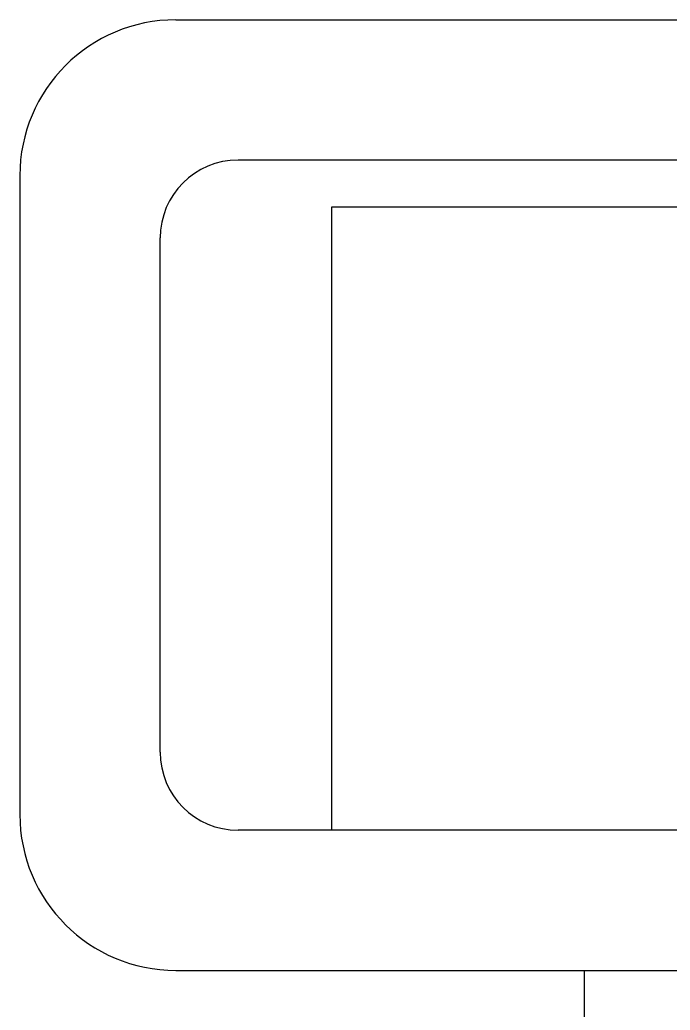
# Model space of a CAD drawing. Extents: x -452079 to 117456, y 3902 to 836955.
# Drawn here: x -257008 to -256869.5, y 688825.9 to 689037.1 of the extents above; entities that cross this region are included whole.
import ezdxf

# ---------------------------------------------------------------- set-up
doc = ezdxf.new("R2010")
doc.units = 0
doc.header["$LTSCALE"] = 1000
doc.header["$MEASUREMENT"] = 0
doc.layers.add('总说明', color=2, linetype='Continuous')

msp = doc.modelspace()

# ---------------------------------------------------------------- linework, layer by layer
at = {"layer": '总说明', "color": 5, "linetype": 'Continuous'}
for p, q in [((-256974.8, 689037.07), (-256855.16, 689037.07)), ((-256828.57, 689007.16), (-256961.51, 689007.16)), ((-257008.03, 689003.83), (-257008.03, 688867.58)), ((-256941.57, 688864.25), (-256941.57, 688997.19)), ((-256941.57, 688997.19), (-256828.57, 688997.19)), ((-256978.12, 688880.87), (-256978.12, 688990.54)), ((-256828.57, 688864.25), (-256961.51, 688864.25)), ((-256974.8, 688834.34), (-256609.24, 688834.34))]:
    msp.add_line(p, q, dxfattribs=at)
at = {"layer": '总说明', "color": 3, "linetype": 'Continuous'}
msp.add_line((-256887.73, 688516.5), (-256887.73, 688834.34), dxfattribs=at)
at = {"layer": '总说明', "color": 5, "linetype": 'Continuous'}
for centre, radius, start, end in [((-256974.8, 689003.83), 33.23, 90, 180), ((-256961.51, 688990.54), 16.62, 90, 180), ((-256961.51, 688880.87), 16.62, 180, 270), ((-256974.8, 688867.58), 33.23, 180, 270)]:
    msp.add_arc(centre, radius, start, end, dxfattribs=at)

doc.saveas('drawing.dxf')
